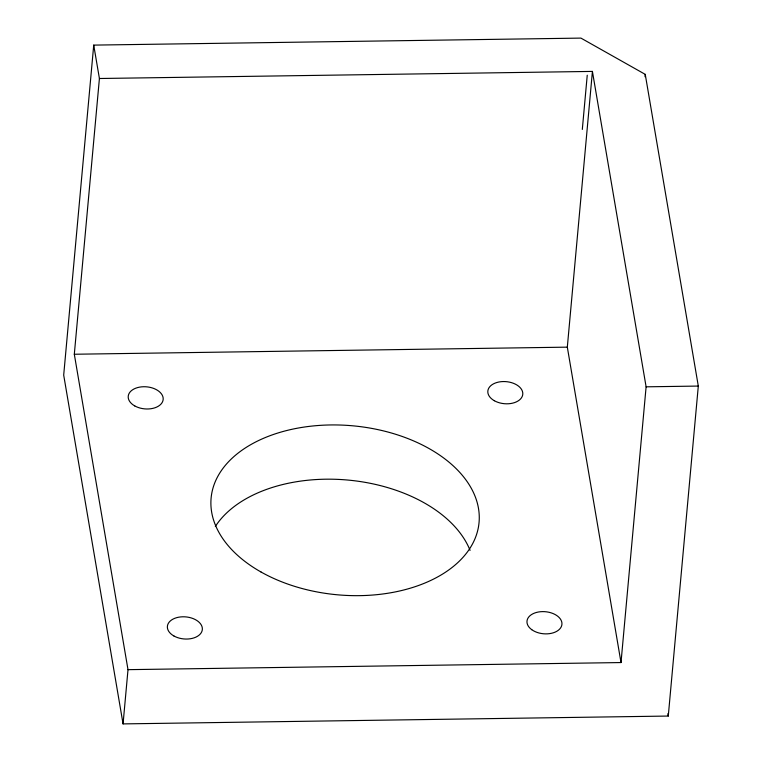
<?xml version="1.0" encoding="UTF-8"?>
<svg xmlns="http://www.w3.org/2000/svg" width="762" height="762" viewBox="0 0 762 762"><rect width="100%" height="100%" fill="white"/><g stroke="black" fill="none" stroke-linecap="round" stroke-linejoin="round"><path stroke-width="1.14" d="M93.726 45.11L63.694 375.095L123.063 723.9L668.274 716.051L698.306 386.067L645.252 74.371L580.93 38.1L93.726 45.11L99.412 78.505L74.314 354.244L128.006 669.655L123.063 723.9M582.311 129.454L587.245 75.209M128.006 669.655L621.011 662.559L567.319 347.148L592.417 71.409L99.412 78.505M645.033 76.733L645.252 74.371M621.011 662.559L646.109 386.82L592.417 71.409M74.314 354.244L567.319 347.148M646.109 386.82L698.306 386.067M667.874 713.708L668.274 716.051M215.332 526.485A134.522 84.839 5.2 0 1 348.425 480.108A134.522 84.839 5.2 0 1 470.078 550.393M531.762 629.688A17.545 11.068 5.2 0 0 561.242 626.812A17.545 11.068 5.2 0 0 540.372 611.734A17.545 11.068 5.2 0 0 531.762 629.688M261.023 572.005A134.522 84.839 5.2 0 0 477.698 530.533A134.522 84.839 5.2 0 0 296.523 428.358A134.522 84.839 5.2 0 0 261.023 572.005M173.888 635.965A17.545 11.068 5.2 0 0 202.159 630.555A17.545 11.068 5.2 0 0 178.527 617.23A17.545 11.068 5.2 0 0 173.888 635.965M134.731 405.908A17.545 11.068 5.2 0 0 162.992 400.498A17.545 11.068 5.2 0 0 139.36 387.172A17.545 11.068 5.2 0 0 134.731 405.908M494.338 400.726A17.545 11.068 5.2 0 0 522.599 395.326A17.545 11.068 5.2 0 0 498.967 381.991A17.545 11.068 5.2 0 0 494.338 400.726"/></g></svg>
